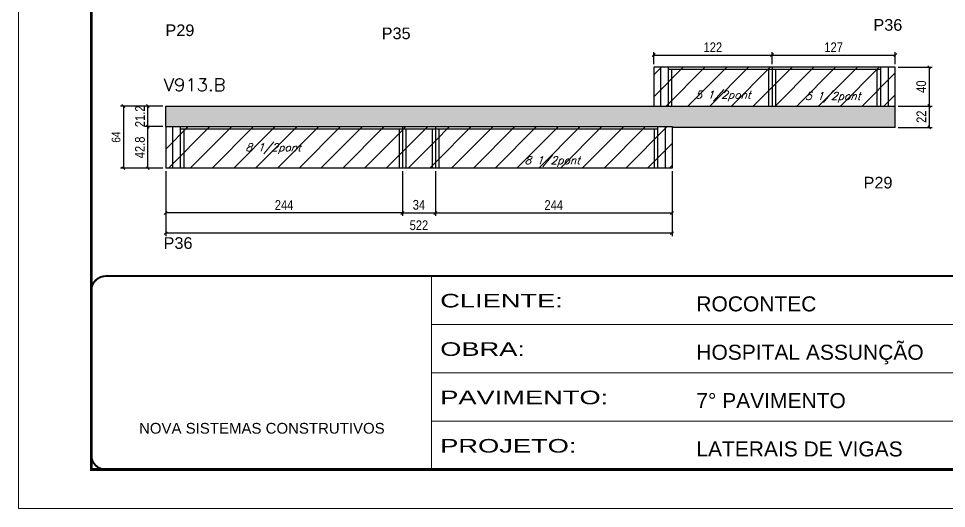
# Model space of a CAD drawing. Extents: x -20960 to -5926, y -2106 to 21915.
# Drawn here: x -9023 to -8067, y 16271 to 16776 of the extents above; entities that cross this region are included whole.
import ezdxf

# ---------------------------------------------------------------- set-up
doc = ezdxf.new("R2010")
doc.units = 0
doc.linetypes.add('CONTINUO', pattern=[0])
doc.linetypes.add('DASHED', pattern=[0.75, 0.5, -0.25])
for name, color, linetype in [('5', 5, 'Continuous'), ('COTA', 241, 'Continuous'), ('Painéis', 200, 'Continuous'), ('Reaproveitamento', 251, 'Continuous'), ('SARR_2.2x7', 40, 'Continuous'), ('SARR_3.5x7', 81, 'Continuous'), ('texto', 7, 'Continuous')]:
    doc.layers.add(name, color=color, linetype=linetype)
for name, color, linetype, lineweight in [('Folhas', 255, 'Continuous', 9), ('SARRAFO DE PRESSAO', 251, 'DASHED', 9), ('Texto Seção', 7, 'Continuous', 15)]:
    doc.layers.add(name, color=color, linetype=linetype, lineweight=lineweight)
doc.styles.add('ARIAL', font='arial.ttf')
doc.styles.add('COTA TECNICA', font='techl___.ttf', dxfattribs={"height": 10})
doc.styles.add('COTA TECNICA-50', font='techl___.ttf', dxfattribs={"height": 9})
doc.styles.add('REGUA-120', font='ROMANS.shx', dxfattribs={"height": 15})
doc.styles.add('Romans', font='romans.shx')
doc.styles.get("Standard").update_dxf_attribs({"font": 'arial.ttf'})
doc.styles.add('Tecnologia', font='')
doc.styles.get('Tecnologia').set_extended_font_data('Forgotten Futurist')
doc.dimstyles.new('COTA PAINEL-50', dxfattribs={"dimtxt": 9, "dimasz": 3, "dimexe": 3, "dimexo": 3, "dimgap": 3, "dimtad": 1, "dimdec": 1, "dimzin": 12, "dimdsep": 46, "dimtxsty": 'COTA TECNICA-50', "dimblk1": 'OBLIQUE', "dimblk2": 'OBLIQUE', "dimsah": 1, "dimcen": 0.9, "dimclrd": 4, "dimclre": 4, "dimclrt": 240, "dimadec": 1, "dimazin": 3, "dimtfac": 1, "dimtdec": 1, "dimtmove": 0, "dimatfit": 3, "dimfxl": 1, "dimtolj": 1, "dimtzin": 12, "dimarcsym": 0})
doc.dimstyles.new('PAINEL', dxfattribs={"dimtxt": 10, "dimasz": 3, "dimexe": 3, "dimexo": 3, "dimgap": 3, "dimtad": 1, "dimdec": 1, "dimzin": 12, "dimdsep": 46, "dimtxsty": 'COTA TECNICA', "dimblk1": 'OBLIQUE', "dimblk2": 'OBLIQUE', "dimsah": 1, "dimcen": 0.9, "dimclrd": 4, "dimclre": 4, "dimclrt": 240, "dimadec": 1, "dimazin": 3, "dimtfac": 1, "dimtdec": 1, "dimtmove": 0, "dimatfit": 3, "dimfxl": 1, "dimtolj": 1, "dimtzin": 12, "dimarcsym": 0})
pattern_1 = [(45, (1585, 0), (-11.22532, 11.22532), [])]

# ---------------------------------------------------------------- blocks, each defined once
blk = doc.blocks.new('9999999999')
at = {"color": 30, "linetype": 'CONTINUO'}
for p, q in [((98564.56, 34230.21), (98564.56, 34429.45)), ((98564.56, 34379.64), (99583.98, 34379.64)), ((98564.56, 34329.83), (99487.98, 34329.83)), ((98564.56, 34280.02), (99487.98, 34280.02))]:
    blk.add_line(p, q, dxfattribs=at)
at = {"color": 30, "linetype": 'CONTINUO', "const_width": 2}
blk.add_lwpolyline([(99583.98, 34230.21), (99583.98, 34414.45, 0.414214), (99568.98, 34429.45), (98228.98, 34429.45, 0.414214), (98213.98, 34414.45), (98213.98, 34245.21, 0.414214), (98228.98, 34230.21), (99583.98, 34230.21)], format="xyb", dxfattribs=at)
at = {"layer": 'Folhas'}
blk.add_lwpolyline([(98138.98, 34190.21), (99623.98, 34190.21), (99623.98, 35240.21), (98138.98, 35240.21)], close=True, dxfattribs=at)
at = {"layer": 'Folhas', "color": 30, "const_width": 3}
blk.add_lwpolyline([(98213.98, 34230.21), (99583.98, 34230.21), (99583.98, 35200.21), (98213.98, 35200.21)], close=True, dxfattribs=at)
at = {"color": 7, "linetype": 'Continuous', "ltscale": 5, "style": 'ARIAL'}
for s, height, p in [('ROCONTEC', 15.483, (98837.68, 34393.13)), ('HOSPITAL ASSUNÇÃO', 15.4829, (98837.68, 34343.32)), ('7° PAVIMENTO', 15.4829, (98837.68, 34293.51)), ('NOVA SISTEMAS CONSTRUTIVOS', 11.0592, (98263.19, 34267.21)), ('LATERAIS DE VIGAS', 15.4829, (98837.68, 34243.7))]:
    blk.add_text(s, height=height, dxfattribs=at).set_placement(p)
at = {"layer": 'Folhas', "color": 7, "style": 'Tecnologia', "width": 1.5}
for s, p in [('CLIENTE:', (98573.65, 34397.17)), ('OBRA:', (98573.65, 34347.31)), ('PAVIMENTO:', (98573.65, 34297.5)), ('PROJETO:', (98573.65, 34247.69))]:
    blk.add_text(s, height=14, dxfattribs=at).set_placement(p)
blk = doc.blocks.new('_Oblique')
at = {"color": 0, "linetype": 'ByBlock', "lineweight": -2}
blk.add_line((-0.5, -0.5), (0.5, 0.5), dxfattribs=at)
blk = doc.blocks.new('*D1888')
at = {"layer": 'COTA', "color": 4, "linetype": 'ByBlock', "lineweight": -2, "transparency": 16777216}
for p, q in [((-8871.77, 16618.5), (-8871.77, 16572.47)), ((-8627.77, 16618.5), (-8627.77, 16572.47)), ((-8627.77, 16575.47), (-8871.77, 16575.47))]:
    blk.add_line(p, q, dxfattribs=at)
at = {"layer": 'Defpoints', "color": 0, "linetype": 'ByBlock', "transparency": 16777216}
for p in [(-8871.77, 16621.5), (-8627.77, 16621.5), (-8871.77, 16575.47)]:
    blk.add_point(p, dxfattribs=at)
at = {"layer": 'COTA', "color": 4, "linetype": 'ByBlock', "lineweight": -2, "transparency": 16777216, "xscale": 3, "yscale": 3, "zscale": 3, "rotation": 180}
blk.add_blockref('_Oblique', (-8871.77, 16575.47), dxfattribs=at)
at = {"layer": 'COTA', "color": 4, "linetype": 'ByBlock', "lineweight": -2, "transparency": 16777216, "xscale": 3, "yscale": 3, "zscale": 3}
blk.add_blockref('_Oblique', (-8627.77, 16575.47), dxfattribs=at)
at = {"layer": 'COTA', "color": 240, "linetype": 'ByBlock', "transparency": 16777216, "insert": (-8749.77, 16583.55), "char_height": 10, "attachment_point": 5, "style": 'COTA TECNICA'}
blk.add_mtext('\\A1;244', dxfattribs=at)
blk = doc.blocks.new('*D1889')
at = {"layer": 'COTA', "color": 4, "linetype": 'ByBlock', "lineweight": -2, "transparency": 16777216}
for p, q in [((-8627.77, 16618.5), (-8627.77, 16572.47)), ((-8593.77, 16618.5), (-8593.77, 16572.47)), ((-8627.77, 16575.47), (-8593.77, 16575.47))]:
    blk.add_line(p, q, dxfattribs=at)
at = {"layer": 'Defpoints', "color": 0, "linetype": 'ByBlock', "transparency": 16777216}
for p in [(-8627.77, 16621.5), (-8593.77, 16621.5), (-8593.77, 16575.47)]:
    blk.add_point(p, dxfattribs=at)
at = {"layer": 'COTA', "color": 4, "linetype": 'ByBlock', "lineweight": -2, "transparency": 16777216, "xscale": 3, "yscale": 3, "zscale": 3, "rotation": 180}
blk.add_blockref('_Oblique', (-8627.77, 16575.47), dxfattribs=at)
at = {"layer": 'COTA', "color": 4, "linetype": 'ByBlock', "lineweight": -2, "transparency": 16777216, "xscale": 3, "yscale": 3, "zscale": 3}
blk.add_blockref('_Oblique', (-8593.77, 16575.47), dxfattribs=at)
at = {"layer": 'COTA', "color": 240, "linetype": 'ByBlock', "transparency": 16777216, "insert": (-8610.77, 16583.69), "char_height": 10, "attachment_point": 5, "style": 'COTA TECNICA'}
blk.add_mtext('\\A1;34', dxfattribs=at)
blk = doc.blocks.new('*D1899')
at = {"layer": 'COTA', "color": 4, "linetype": 'ByBlock', "lineweight": -2, "transparency": 16777216}
for p, q in [((-8874.77, 16664.3), (-8893.25, 16664.3)), ((-8890.25, 16621.5), (-8890.25, 16664.3)), ((-8874.77, 16621.5), (-8893.25, 16621.5))]:
    blk.add_line(p, q, dxfattribs=at)
at = {"layer": 'Defpoints', "color": 0, "linetype": 'ByBlock', "transparency": 16777216}
for p in [(-8890.25, 16664.3), (-8871.77, 16664.3), (-8871.77, 16621.5)]:
    blk.add_point(p, dxfattribs=at)
at = {"layer": 'COTA', "color": 4, "linetype": 'ByBlock', "lineweight": -2, "transparency": 16777216, "xscale": 3, "yscale": 3, "zscale": 3}
for p, rotation in [((-8890.25, 16664.3), 90), ((-8890.25, 16621.5), 270)]:
    blk.add_blockref('_Oblique', p, dxfattribs=dict(at, rotation=rotation))
at = {"layer": 'COTA', "color": 240, "linetype": 'ByBlock', "transparency": 16777216, "insert": (-8898.35, 16642.9), "char_height": 10, "attachment_point": 5, "rotation": 90, "style": 'COTA TECNICA'}
blk.add_mtext('\\A1;42.8', dxfattribs=at)
blk = doc.blocks.new('*D1900')
at = {"layer": 'COTA', "color": 4, "linetype": 'ByBlock', "lineweight": -2, "transparency": 16777216}
for p, q in [((-8874.77, 16685.5), (-8893.25, 16685.5)), ((-8890.25, 16664.3), (-8890.25, 16685.5)), ((-8874.77, 16664.3), (-8893.25, 16664.3))]:
    blk.add_line(p, q, dxfattribs=at)
at = {"layer": 'Defpoints', "color": 0, "linetype": 'ByBlock', "transparency": 16777216}
for p in [(-8890.25, 16685.5), (-8871.77, 16685.5), (-8871.77, 16664.3)]:
    blk.add_point(p, dxfattribs=at)
at = {"layer": 'COTA', "color": 4, "linetype": 'ByBlock', "lineweight": -2, "transparency": 16777216, "xscale": 3, "yscale": 3, "zscale": 3}
for p, rotation in [((-8890.25, 16685.5), 90), ((-8890.25, 16664.3), 270)]:
    blk.add_blockref('_Oblique', p, dxfattribs=dict(at, rotation=rotation))
at = {"layer": 'COTA', "color": 240, "linetype": 'ByBlock', "transparency": 16777216, "insert": (-8898.31, 16674.9), "char_height": 10, "attachment_point": 5, "rotation": 90, "style": 'COTA TECNICA'}
blk.add_mtext('\\A1;21.2', dxfattribs=at)
blk = doc.blocks.new('*D1920')
at = {"layer": 'COTA', "color": 4, "lineweight": -2, "ltscale": 25, "transparency": 16777216}
for p, q in [((-8871.77, 16618.5), (-8871.77, 16551.59)), ((-8349.77, 16618.5), (-8349.77, 16551.59)), ((-8349.77, 16554.59), (-8871.77, 16554.59))]:
    blk.add_line(p, q, dxfattribs=at)
at = {"layer": 'Defpoints', "color": 0, "ltscale": 25, "transparency": 16777216}
for p in [(-8871.77, 16621.5), (-8349.77, 16621.5), (-8871.77, 16554.59)]:
    blk.add_point(p, dxfattribs=at)
at = {"layer": 'COTA', "color": 4, "lineweight": -2, "ltscale": 25, "transparency": 16777216, "xscale": 3, "yscale": 3, "zscale": 3, "rotation": 180}
blk.add_blockref('_Oblique', (-8871.77, 16554.59), dxfattribs=at)
at = {"layer": 'COTA', "color": 4, "lineweight": -2, "ltscale": 25, "transparency": 16777216, "xscale": 3, "yscale": 3, "zscale": 3}
blk.add_blockref('_Oblique', (-8349.77, 16554.59), dxfattribs=at)
at = {"layer": 'COTA', "color": 240, "ltscale": 25, "transparency": 16777216, "insert": (-8610.77, 16562.7), "char_height": 10, "attachment_point": 5, "style": 'COTA TECNICA'}
blk.add_mtext('\\A1;522', dxfattribs=at)
blk = doc.blocks.new('*D1903')
at = {"layer": 'COTA', "color": 4, "lineweight": -2, "ltscale": 25, "transparency": 16777216}
for p, q in [((-8593.77, 16618.5), (-8593.77, 16572.47)), ((-8349.77, 16618.5), (-8349.77, 16572.47)), ((-8593.77, 16575.47), (-8349.77, 16575.47))]:
    blk.add_line(p, q, dxfattribs=at)
at = {"layer": 'Defpoints', "color": 0, "ltscale": 25, "transparency": 16777216}
for p in [(-8593.77, 16621.5), (-8349.77, 16621.5), (-8349.77, 16575.47)]:
    blk.add_point(p, dxfattribs=at)
at = {"layer": 'COTA', "color": 4, "lineweight": -2, "ltscale": 25, "transparency": 16777216, "xscale": 3, "yscale": 3, "zscale": 3, "rotation": 180}
blk.add_blockref('_Oblique', (-8593.77, 16575.47), dxfattribs=at)
at = {"layer": 'COTA', "color": 4, "lineweight": -2, "ltscale": 25, "transparency": 16777216, "xscale": 3, "yscale": 3, "zscale": 3}
blk.add_blockref('_Oblique', (-8349.77, 16575.47), dxfattribs=at)
at = {"layer": 'COTA', "color": 240, "ltscale": 25, "transparency": 16777216, "insert": (-8471.77, 16583.55), "char_height": 10, "attachment_point": 5, "style": 'COTA TECNICA'}
blk.add_mtext('\\A1;244', dxfattribs=at)
blk = doc.blocks.new('*D1921')
at = {"layer": 'COTA', "color": 4, "lineweight": -2, "ltscale": 25, "transparency": 16777216}
for p, q in [((-8116.77, 16725.5), (-8081.83, 16725.5)), ((-8084.83, 16725.5), (-8084.83, 16685.5)), ((-8116.77, 16685.5), (-8081.83, 16685.5))]:
    blk.add_line(p, q, dxfattribs=at)
at = {"layer": 'Defpoints', "color": 0, "ltscale": 25, "transparency": 16777216}
for p in [(-8119.77, 16725.5), (-8119.77, 16685.5), (-8084.83, 16685.5)]:
    blk.add_point(p, dxfattribs=at)
at = {"layer": 'COTA', "color": 4, "lineweight": -2, "ltscale": 25, "transparency": 16777216, "xscale": 3, "yscale": 3, "zscale": 3}
for p, rotation in [((-8084.83, 16725.5), 90), ((-8084.83, 16685.5), 270)]:
    blk.add_blockref('_Oblique', p, dxfattribs=dict(at, rotation=rotation))
at = {"layer": 'COTA', "color": 240, "ltscale": 25, "transparency": 16777216, "insert": (-8092.93, 16705.5), "char_height": 10, "attachment_point": 5, "rotation": 90, "style": 'COTA TECNICA'}
blk.add_mtext('\\A1;40', dxfattribs=at)
blk = doc.blocks.new('*D1922')
at = {"layer": 'COTA', "color": 4, "lineweight": -2, "ltscale": 25, "transparency": 16777216}
for p, q in [((-8116.77, 16685.5), (-8081.83, 16685.5)), ((-8084.83, 16685.5), (-8084.83, 16663.5)), ((-8116.77, 16663.5), (-8081.83, 16663.5))]:
    blk.add_line(p, q, dxfattribs=at)
at = {"layer": 'Defpoints', "color": 0, "ltscale": 25, "transparency": 16777216}
for p in [(-8119.77, 16685.5), (-8119.77, 16663.5), (-8084.83, 16663.5)]:
    blk.add_point(p, dxfattribs=at)
at = {"layer": 'COTA', "color": 4, "lineweight": -2, "ltscale": 25, "transparency": 16777216, "xscale": 3, "yscale": 3, "zscale": 3}
for p, rotation in [((-8084.83, 16685.5), 90), ((-8084.83, 16663.5), 270)]:
    blk.add_blockref('_Oblique', p, dxfattribs=dict(at, rotation=rotation))
at = {"layer": 'COTA', "color": 240, "ltscale": 25, "transparency": 16777216, "insert": (-8092.83, 16674.5), "char_height": 10, "attachment_point": 5, "rotation": 90, "style": 'COTA TECNICA'}
blk.add_mtext('\\A1;22', dxfattribs=at)
blk = doc.blocks.new('*D1923')
at = {"layer": 'COTA', "color": 4, "lineweight": -2, "ltscale": 25, "transparency": 16777216}
for p, q in [((-8368.77, 16728.5), (-8368.77, 16740.97)), ((-8246.77, 16728.5), (-8246.77, 16740.97)), ((-8368.77, 16737.97), (-8246.77, 16737.97))]:
    blk.add_line(p, q, dxfattribs=at)
at = {"layer": 'Defpoints', "color": 0, "ltscale": 25, "transparency": 16777216}
for p in [(-8246.77, 16737.97), (-8368.77, 16725.5), (-8246.77, 16725.5)]:
    blk.add_point(p, dxfattribs=at)
at = {"layer": 'COTA', "color": 4, "lineweight": -2, "ltscale": 25, "transparency": 16777216, "xscale": 3, "yscale": 3, "zscale": 3, "rotation": 180}
blk.add_blockref('_Oblique', (-8368.77, 16737.97), dxfattribs=at)
at = {"layer": 'COTA', "color": 4, "lineweight": -2, "ltscale": 25, "transparency": 16777216, "xscale": 3, "yscale": 3, "zscale": 3}
blk.add_blockref('_Oblique', (-8246.77, 16737.97), dxfattribs=at)
at = {"layer": 'COTA', "color": 240, "ltscale": 25, "transparency": 16777216, "insert": (-8307.77, 16746.03), "char_height": 10, "attachment_point": 5, "style": 'COTA TECNICA'}
blk.add_mtext('\\A1;122', dxfattribs=at)
blk = doc.blocks.new('*D1924')
at = {"layer": 'COTA', "color": 4, "lineweight": -2, "ltscale": 25, "transparency": 16777216}
for p, q in [((-8246.77, 16728.5), (-8246.77, 16740.97)), ((-8119.77, 16728.5), (-8119.77, 16740.97)), ((-8246.77, 16737.97), (-8119.77, 16737.97))]:
    blk.add_line(p, q, dxfattribs=at)
at = {"layer": 'Defpoints', "color": 0, "ltscale": 25, "transparency": 16777216}
for p in [(-8119.77, 16737.97), (-8246.77, 16725.5), (-8119.77, 16725.5)]:
    blk.add_point(p, dxfattribs=at)
at = {"layer": 'COTA', "color": 4, "lineweight": -2, "ltscale": 25, "transparency": 16777216, "xscale": 3, "yscale": 3, "zscale": 3, "rotation": 180}
blk.add_blockref('_Oblique', (-8246.77, 16737.97), dxfattribs=at)
at = {"layer": 'COTA', "color": 4, "lineweight": -2, "ltscale": 25, "transparency": 16777216, "xscale": 3, "yscale": 3, "zscale": 3}
blk.add_blockref('_Oblique', (-8119.77, 16737.97), dxfattribs=at)
at = {"layer": 'COTA', "color": 240, "ltscale": 25, "transparency": 16777216, "insert": (-8183.27, 16746.04), "char_height": 10, "attachment_point": 5, "style": 'COTA TECNICA'}
blk.add_mtext('\\A1;127', dxfattribs=at)
blk = doc.blocks.new('*D1925')
at = {"layer": 'COTA', "color": 4, "lineweight": -2, "transparency": 16777216}
for p, q in [((-8874.77, 16685.5), (-8918.4, 16685.5)), ((-8915.4, 16685.5), (-8915.4, 16621.5)), ((-8874.77, 16621.5), (-8918.4, 16621.5))]:
    blk.add_line(p, q, dxfattribs=at)
at = {"layer": 'Defpoints', "color": 0, "transparency": 16777216}
for p in [(-8871.77, 16685.5), (-8915.4, 16621.5), (-8871.77, 16621.5)]:
    blk.add_point(p, dxfattribs=at)
at = {"layer": 'COTA', "color": 4, "lineweight": -2, "transparency": 16777216, "xscale": 3, "yscale": 3, "zscale": 3}
for p, rotation in [((-8915.4, 16685.5), 90), ((-8915.4, 16621.5), 270)]:
    blk.add_blockref('_Oblique', p, dxfattribs=dict(at, rotation=rotation))
at = {"layer": 'COTA', "color": 240, "transparency": 16777216, "insert": (-8922.99, 16653.5), "char_height": 9, "attachment_point": 5, "rotation": 90, "style": 'COTA TECNICA-50'}
blk.add_mtext('\\A1;64', dxfattribs=at)

msp = doc.modelspace()

# ---------------------------------------------------------------- hatches: boundary and pattern name
at = {"layer": 'COTA', "linetype": 'ByBlock'}
h = msp.add_hatch(dxfattribs=at)
h.set_pattern_fill('AR-CONC', color=256, scale=0.03)
h.set_pattern_definition([(50, (-146591.184, -6845.5607), (5.46554007, -0.47817257), [0.5715, -6.2865]), (355, (-146591.184, -6845.561), (-1.05730264, 5.73170536), [0.4572, -5.02921753]), (100.4514447, (-146590.7284, -6845.6006), (4.40823741, 5.25353256), [0.48570026, -5.34270734]), (46.1842, (-146591.184, -6844.037), (8.13237123, -1.26126984), [0.85725, -9.42975]), (96.6355576, (-146590.506, -6844.142), (7.122124, 7.42278374), [0.7285507, -8.01406824]), (351.184151, (-146591.184, -6844.037), (7.122124, 7.42278374), [0.685799, -7.54379196]), (21, (-146590.422, -6844.4177), (4.54843174, -3.06795595), [0.5715, -6.2865]), (326, (-146590.422, -6844.418), (1.85406085, 5.52563898), [0.4572, -5.0292]), (71.451445, (-146590.043, -6844.6734), (6.40249258, 2.45768307), [0.48570026, -5.34269813]), (37.5, (-146591.184, -6845.5607), (0.092658098, 2.536651166), [0, -4.96824, 0, -5.1054, 0, -5.04825]), (7.5, (-146591.184, -6845.5607), (2.004589875, 3.005417245), [0, -2.91084, 0, -4.85394, 0, -1.92405]), (327.5, (-146592.8832, -6845.5607), (4.067717855, -0.17186232), [0, -1.905, 0, -5.9436, 0, -7.8867]), (317.5, (-146593.645, -6845.5607), (4.44387544, 0.76279473), [0, -2.4765, 0, -3.94716, 0, -5.6007])])
h.paths.add_polyline_path([(-8368.77, 16685.5), (-8871.77, 16685.5), (-8871.77, 16664.3), (-8349.77, 16664.3), (-8349.77, 16663.5), (-8119.77, 16663.5), (-8119.77, 16685.5)])
at = {"layer": 'Reaproveitamento', "transparency": 33554684}
h = msp.add_hatch(dxfattribs=at)
h.set_pattern_fill('ANSI31', color=256, scale=5)
h.set_pattern_definition(pattern_1)
h.paths.add_polyline_path([(-8246.77, 16725.5), (-8368.77, 16725.5), (-8368.77, 16685.5), (-8246.77, 16685.5)])
h.paths.add_polyline_path([(-8333.65, 16687.8), (-8266.04, 16687.8), (-8260.54, 16703.77), (-8328.15, 16703.77)], flags=24)
h = msp.add_hatch(dxfattribs=at)
h.set_pattern_fill('ANSI31', color=256, scale=5)
h.set_pattern_definition(pattern_1)
h.paths.add_polyline_path([(-8246.77, 16725.5), (-8246.77, 16685.5), (-8119.77, 16685.5), (-8119.77, 16725.5)])
h.paths.add_polyline_path([(-8220.51, 16686.57), (-8152.89, 16686.57), (-8147.39, 16702.54), (-8215.01, 16702.54)], flags=24)
h = msp.add_hatch(dxfattribs=at)
h.set_pattern_fill('ANSI31', color=256, scale=5)
h.set_pattern_definition(pattern_1)
h.paths.add_polyline_path([(-8627.77, 16621.5), (-8627.77, 16664.3), (-8871.77, 16664.3), (-8871.77, 16621.5)])
h = msp.add_hatch(dxfattribs=at)
h.set_pattern_fill('ANSI31', color=256, scale=5)
h.set_pattern_definition(pattern_1)
h.paths.add_polyline_path([(-8627.77, 16621.5), (-8593.77, 16621.5), (-8593.77, 16664.3), (-8627.77, 16664.3)])
h = msp.add_hatch(dxfattribs=at)
h.set_pattern_fill('ANSI31', color=256, scale=5)
h.set_pattern_definition(pattern_1)
h.paths.add_polyline_path([(-8349.77, 16621.5), (-8349.77, 16664.3), (-8593.77, 16664.3), (-8593.77, 16621.5)])

# ---------------------------------------------------------------- linework, layer by layer
at = {"layer": 'COTA', "linetype": 'ByBlock'}
for p, q in [((-8871.77, 16664.3), (-8871.77, 16685.5)), ((-8871.77, 16685.5), (-8368.77, 16685.5)), ((-8119.77, 16663.5), (-8119.77, 16685.5)), ((-8119.77, 16663.5), (-8349.77, 16663.5))]:
    msp.add_line(p, q, dxfattribs=at)
at = {"layer": 'Painéis', "ltscale": 25}
for p, q in [((-8119.77, 16725.5), (-8368.77, 16725.5)), ((-8368.77, 16725.5), (-8368.77, 16685.5)), ((-8246.77, 16725.5), (-8246.77, 16685.5)), ((-8119.77, 16685.5), (-8119.77, 16725.5)), ((-8368.77, 16685.5), (-8119.77, 16685.5)), ((-8871.77, 16664.3), (-8349.77, 16664.3)), ((-8349.77, 16664.3), (-8349.77, 16621.5))]:
    msp.add_line(p, q, dxfattribs=at)
at = {"layer": 'Painéis', "linetype": 'ByBlock'}
for p, q in [((-8871.77, 16664.3), (-8364.77, 16664.3)), ((-8871.77, 16664.3), (-8871.77, 16621.5)), ((-8627.77, 16664.3), (-8627.77, 16621.5)), ((-8593.77, 16664.3), (-8593.77, 16621.5)), ((-8364.77, 16664.3), (-8349.77, 16664.3)), ((-8349.77, 16621.5), (-8871.77, 16621.5))]:
    msp.add_line(p, q, dxfattribs=at)
at = {"layer": 'SARR_2.2x7', "linetype": 'Continuous'}
for p, q in [((-8361.77, 16725.5), (-8361.77, 16685.5)), ((-8134.77, 16723.3), (-8353.77, 16723.3)), ((-8126.77, 16685.5), (-8126.77, 16725.5)), ((-8864.77, 16664.3), (-8864.77, 16621.5)), ((-8356.77, 16664.3), (-8356.77, 16621.5)), ((-8856.77, 16662.1), (-8364.77, 16662.1))]:
    msp.add_line(p, q, dxfattribs=at)
at = {"layer": 'SARR_3.5x7'}
for p, q in [((-8353.77, 16725.5), (-8353.77, 16685.5)), ((-8350.27, 16723.3), (-8350.27, 16685.5)), ((-8250.27, 16723.3), (-8250.27, 16685.5)), ((-8243.27, 16723.3), (-8243.27, 16685.5)), ((-8138.27, 16685.5), (-8138.27, 16723.3)), ((-8134.77, 16685.5), (-8134.77, 16725.5)), ((-8856.77, 16664.3), (-8856.77, 16621.5)), ((-8364.77, 16664.3), (-8364.77, 16621.5)), ((-8364.77, 16664.3), (-8364.77, 16621.5)), ((-8853.27, 16662.1), (-8853.27, 16621.5)), ((-8631.27, 16662.1), (-8631.27, 16621.5)), ((-8624.27, 16662.1), (-8624.27, 16621.5)), ((-8597.27, 16662.1), (-8597.27, 16621.5)), ((-8590.27, 16662.1), (-8590.27, 16621.5)), ((-8368.27, 16662.1), (-8368.27, 16621.5))]:
    msp.add_line(p, q, dxfattribs=at)

# ---------------------------------------------------------------- block references
at = {"layer": 'SARRAFO DE PRESSAO', "color": 6, "linetype": 'ByBlock'}
msp.add_blockref('9999999999', (-107162.48, -17919.11), dxfattribs=at)

# ---------------------------------------------------------------- texts
at = {"layer": '5', "linetype": 'Continuous'}
for s, p in [('P29', (-8872.08, 16757.55)), ('P36', (-8142.27, 16763.05)), ('P35', (-8649.16, 16754.36)), ('P29', (-8152.43, 16600.61)), ('P36', (-8874.01, 16538.39))]:
    msp.add_text(s, height=12, rotation=359.99996, dxfattribs=at).set_placement(p)
at = {"layer": 'texto', "color": 2, "char_height": 8, "attachment_point": 5, "style": 'Romans'}
for s, insert in [('{\\Q19;\\C256;5 1/2pont}', (-8297.29, 16695.79)), ('{\\Q19;\\C256;5 1/2pont}', (-8184.14, 16694.56)), ('{\\Q19;\\C256;8 1/2pont}', (-8761.04, 16641.62)), ('{\\Q19;\\C256;8 1/2pont}', (-8473.33, 16628.37))]:
    msp.add_mtext(s, dxfattribs=dict(at, insert=insert))
at = {"layer": 'Texto Seção', "style": 'REGUA-120', "width": 1.05}
msp.add_text('V913.B', height=13, dxfattribs=at).set_placement((-8873.83, 16700.94))

# ---------------------------------------------------------------- dimensions: what is measured, and where the dimension line sits
at = {"layer": 'COTA', "ltscale": 25}
for base, p1, p2, picture, middle in [((-8246.77, 16737.97), (-8368.77, 16725.5), (-8246.77, 16725.5), '*D1923', (-8307.77, 16746.03)), ((-8871.77, 16554.59), (-8349.77, 16621.5), (-8871.77, 16621.5), '*D1920', (-8610.77, 16562.7)), ((-8349.77, 16575.47), (-8593.77, 16621.5), (-8349.77, 16621.5), '*D1903', (-8471.77, 16583.55))]:
    dim = msp.add_linear_dim(base=base, p1=p1, p2=p2, dimstyle='PAINEL', dxfattribs=at)
    dim.commit()
    dim.dimension.update_dxf_attribs({"geometry": picture, "text_midpoint": middle})
dim = msp.add_linear_dim(base=(-8119.77, 16737.97), p1=(-8246.77, 16725.5), p2=(-8119.77, 16725.5), dimstyle='PAINEL', override={"dimtmove": 1}, dxfattribs=at)
dim.commit()
dim.dimension.update_dxf_attribs({"geometry": '*D1924', "text_midpoint": (-8183.27, 16746.04)})
for base, p1, p2, picture, middle in [((-8084.83, 16685.5), (-8119.77, 16725.5), (-8119.77, 16685.5), '*D1921', (-8092.93, 16705.5)), ((-8084.83, 16663.5), (-8119.77, 16685.5), (-8119.77, 16663.5), '*D1922', (-8092.83, 16674.5))]:
    dim = msp.add_linear_dim(base=base, p1=p1, p2=p2, angle=90, dimstyle='PAINEL', dxfattribs=at)
    dim.commit()
    dim.dimension.update_dxf_attribs({"geometry": picture, "text_midpoint": middle})
at = {"layer": 'COTA', "color": 1}
dim = msp.add_linear_dim(base=(-8915.4, 16621.5), p1=(-8871.77, 16685.5), p2=(-8871.77, 16621.5), angle=90, dimstyle='COTA PAINEL-50', dxfattribs=at)
dim.commit()
dim.dimension.update_dxf_attribs({"geometry": '*D1925', "text_midpoint": (-8922.99, 16653.5)})
at = {"layer": 'COTA', "linetype": 'ByBlock'}
for base, p1, p2, picture, middle in [((-8890.25, 16685.5), (-8871.77, 16664.3), (-8871.77, 16685.5), '*D1900', (-8890.25, 16674.9)), ((-8890.25, 16664.3), (-8871.77, 16621.5), (-8871.77, 16664.3), '*D1899', (-8890.25, 16642.9))]:
    dim = msp.add_linear_dim(base=base, p1=p1, p2=p2, angle=90, dimstyle='PAINEL', dxfattribs=at)
    dim.commit()
    dim.dimension.update_dxf_attribs({"geometry": picture, "text_midpoint": middle, "dimtype": 160})
dim = msp.add_linear_dim(base=(-8871.77, 16575.47), p1=(-8627.77, 16621.5), p2=(-8871.77, 16621.5), dimstyle='PAINEL', dxfattribs=at)
dim.commit()
dim.dimension.update_dxf_attribs({"geometry": '*D1888', "text_midpoint": (-8749.77, 16575.47), "dimtype": 160})
dim = msp.add_linear_dim(base=(-8593.77, 16575.47), p1=(-8627.77, 16621.5), p2=(-8593.77, 16621.5), dimstyle='PAINEL', dxfattribs=at)
dim.commit()
dim.dimension.update_dxf_attribs({"geometry": '*D1889', "text_midpoint": (-8610.77, 16583.69)})

doc.saveas('drawing.dxf')
